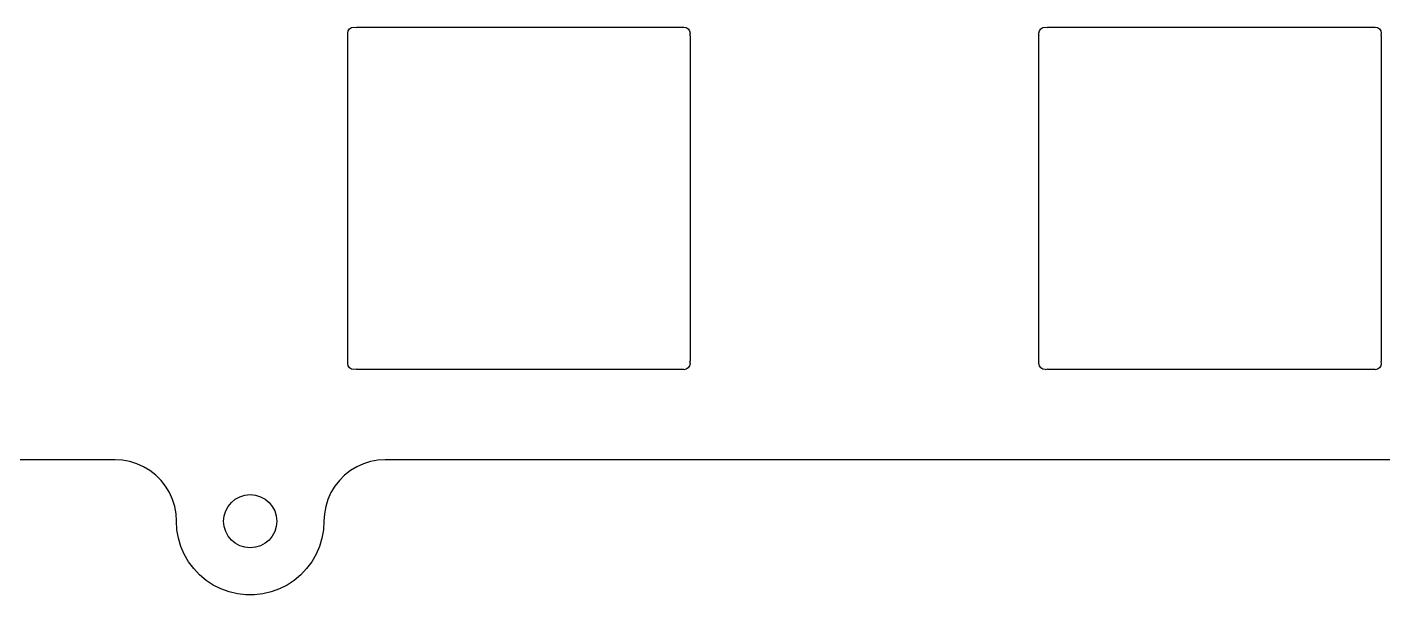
# Model space of a CAD drawing. Extents: x 229 to 416, y -167 to -34.
# Drawn here: x 289.2 to 345.3, y -167.2 to -143.7 of the extents above; entities that cross this region are included whole.
import ezdxf

# ---------------------------------------------------------------- set-up
doc = ezdxf.new("R2010")
doc.units = 0
doc.layers.add('Part__Feature1553', color=7, linetype='CONTINUOUS')

msp = doc.modelspace()

# ---------------------------------------------------------------- linework, layer by layer
at = {"layer": 'Part__Feature1553'}
for p, q in [((302.488, -143.992), (302.507, -143.894)), ((302.488, -143.992, 1.58), (302.507, -143.894, 1.58)), ((302.488, -143.992, 1.58), (302.507, -143.894, 1.58)), ((302.488, -143.992), (302.507, -143.894)), ((302.488, -144.089), (302.488, -143.992)), ((302.488, -144.089, 1.58), (302.488, -143.992, 1.58)), ((302.488, -144.089), (302.488, -143.992)), ((302.488, -144.089, 1.58), (302.488, -143.992, 1.58)), ((302.488, -143.992), (302.488, -143.992, 1.58)), ((302.488, -143.992), (302.488, -143.992, 1.58)), ((302.507, -143.894), (302.562, -143.812)), ((302.507, -143.894, 1.58), (302.562, -143.812, 1.58)), ((302.507, -143.894, 1.58), (302.562, -143.812, 1.58)), ((302.507, -143.894), (302.562, -143.812)), ((302.507, -143.894), (302.507, -143.894, 1.58)), ((302.507, -143.894), (302.507, -143.894, 1.58)), ((302.562, -143.812), (302.644, -143.757)), ((302.562, -143.812, 1.58), (302.644, -143.757, 1.58)), ((302.562, -143.812, 1.58), (302.644, -143.757, 1.58)), ((302.562, -143.812), (302.644, -143.757)), ((302.562, -143.812), (302.562, -143.812, 1.58)), ((302.562, -143.812), (302.562, -143.812, 1.58)), ((302.644, -143.757), (302.741, -143.737)), ((302.644, -143.757, 1.58), (302.741, -143.737, 1.58)), ((302.644, -143.757, 1.58), (302.741, -143.737, 1.58)), ((302.644, -143.757), (302.741, -143.737)), ((302.644, -143.757), (302.644, -143.757, 1.58)), ((302.644, -143.757), (302.644, -143.757, 1.58)), ((302.741, -143.738), (302.839, -143.757)), ((302.741, -143.738, 1.58), (302.839, -143.757, 1.58)), ((302.741, -143.738), (302.741, -143.738, 1.58)), ((302.741, -143.738), (302.741, -143.738, 1.58)), ((302.741, -143.738, 1.58), (302.839, -143.757, 1.58)), ((302.741, -143.738), (302.839, -143.757)), ((302.839, -143.738), (316.286, -143.738)), ((302.839, -143.738, 1.58), (316.286, -143.738, 1.58)), ((302.839, -143.738), (316.286, -143.738)), ((302.839, -143.738, 1.58), (316.286, -143.738, 1.58)), ((302.839, -143.757), (302.839, -143.757, 1.58)), ((302.839, -143.757), (302.839, -143.757, 1.58)), ((316.286, -143.738), (316.384, -143.738)), ((316.286, -143.738, 1.58), (316.384, -143.738, 1.58)), ((316.286, -143.738), (316.384, -143.738)), ((316.286, -143.738, 1.58), (316.384, -143.738, 1.58)), ((316.286, -143.757), (316.286, -143.757, 1.58)), ((316.286, -143.757), (316.286, -143.757, 1.58)), ((316.384, -143.738), (316.481, -143.757)), ((316.384, -143.738, 1.58), (316.481, -143.757, 1.58)), ((316.384, -143.738), (316.384, -143.738, 1.58)), ((316.384, -143.738), (316.384, -143.738, 1.58)), ((316.384, -143.738, 1.58), (316.481, -143.757, 1.58)), ((316.384, -143.738), (316.481, -143.757)), ((316.481, -143.757), (316.563, -143.812)), ((316.481, -143.757, 1.58), (316.563, -143.812, 1.58)), ((316.481, -143.757), (316.481, -143.757, 1.58)), ((316.481, -143.757), (316.481, -143.757, 1.58)), ((316.481, -143.757, 1.58), (316.563, -143.812, 1.58)), ((316.481, -143.757), (316.563, -143.812)), ((316.563, -143.812), (316.618, -143.894)), ((316.563, -143.812, 1.58), (316.618, -143.894, 1.58)), ((316.563, -143.812), (316.563, -143.812, 1.58)), ((316.563, -143.812), (316.563, -143.812, 1.58)), ((316.563, -143.812, 1.58), (316.618, -143.894, 1.58)), ((316.563, -143.812), (316.618, -143.894)), ((316.618, -143.894), (316.637, -143.992)), ((316.618, -143.894, 1.58), (316.637, -143.992, 1.58)), ((316.618, -143.894), (316.618, -143.894, 1.58)), ((316.618, -143.894), (316.618, -143.894, 1.58)), ((316.618, -143.894, 1.58), (316.637, -143.992, 1.58)), ((316.618, -143.894), (316.637, -143.992)), ((316.637, -143.992), (316.618, -144.089)), ((316.637, -143.992, 1.58), (316.618, -144.089, 1.58)), ((316.637, -143.992, 1.58), (316.618, -144.089, 1.58)), ((316.637, -143.992), (316.618, -144.089)), ((316.637, -143.992), (316.637, -143.992, 1.58)), ((316.637, -143.992), (316.637, -143.992, 1.58)), ((331.062, -143.992), (331.082, -143.894)), ((331.062, -143.992, 1.58), (331.082, -143.894, 1.58)), ((331.062, -143.992, 1.58), (331.082, -143.894, 1.58)), ((331.062, -143.992), (331.082, -143.894)), ((331.062, -144.089), (331.062, -143.992)), ((331.062, -144.089, 1.58), (331.062, -143.992, 1.58)), ((331.062, -144.089), (331.062, -143.992)), ((331.062, -144.089, 1.58), (331.062, -143.992, 1.58)), ((331.062, -143.992), (331.062, -143.992, 1.58)), ((331.062, -143.992), (331.062, -143.992, 1.58)), ((331.082, -143.894), (331.137, -143.812)), ((331.082, -143.894, 1.58), (331.137, -143.812, 1.58)), ((331.082, -143.894, 1.58), (331.137, -143.812, 1.58)), ((331.082, -143.894), (331.137, -143.812)), ((331.082, -143.894), (331.082, -143.894, 1.58)), ((331.082, -143.894), (331.082, -143.894, 1.58)), ((331.137, -143.812), (331.219, -143.757)), ((331.137, -143.812, 1.58), (331.219, -143.757, 1.58)), ((331.137, -143.812, 1.58), (331.219, -143.757, 1.58)), ((331.137, -143.812), (331.219, -143.757)), ((331.137, -143.812), (331.137, -143.812, 1.58)), ((331.137, -143.812), (331.137, -143.812, 1.58)), ((331.219, -143.757), (331.317, -143.738)), ((331.219, -143.757, 1.58), (331.317, -143.738, 1.58)), ((331.219, -143.757, 1.58), (331.317, -143.738, 1.58)), ((331.219, -143.757), (331.317, -143.738)), ((331.219, -143.757), (331.219, -143.757, 1.58)), ((331.219, -143.757), (331.219, -143.757, 1.58)), ((331.317, -143.738), (331.414, -143.757)), ((331.317, -143.738, 1.58), (331.414, -143.757, 1.58)), ((331.317, -143.738), (331.317, -143.738, 1.58)), ((331.317, -143.738), (331.317, -143.738, 1.58)), ((331.317, -143.738, 1.58), (331.414, -143.757, 1.58)), ((331.317, -143.738), (331.414, -143.757)), ((331.414, -143.738), (344.861, -143.738)), ((331.414, -143.738, 1.58), (344.861, -143.738, 1.58)), ((331.414, -143.738), (344.861, -143.738)), ((331.414, -143.738, 1.58), (344.861, -143.738, 1.58)), ((331.414, -143.757), (331.414, -143.757, 1.58)), ((331.414, -143.757), (331.414, -143.757, 1.58)), ((344.861, -143.738), (344.959, -143.738)), ((344.861, -143.738, 1.58), (344.959, -143.738, 1.58)), ((344.861, -143.738), (344.959, -143.738)), ((344.861, -143.738, 1.58), (344.959, -143.738, 1.58)), ((344.861, -143.757), (344.861, -143.757, 1.58)), ((344.861, -143.757), (344.861, -143.757, 1.58)), ((344.959, -143.738), (345.056, -143.757)), ((344.959, -143.738, 1.58), (345.056, -143.757, 1.58)), ((344.959, -143.738), (344.959, -143.738, 1.58)), ((344.959, -143.738), (344.959, -143.738, 1.58)), ((344.959, -143.738, 1.58), (345.056, -143.757, 1.58)), ((344.959, -143.738), (345.056, -143.757)), ((345.056, -143.757), (345.138, -143.812)), ((345.056, -143.757, 1.58), (345.138, -143.812, 1.58)), ((345.056, -143.757), (345.056, -143.757, 1.58)), ((345.056, -143.757), (345.056, -143.757, 1.58)), ((345.056, -143.757, 1.58), (345.138, -143.812, 1.58)), ((345.056, -143.757), (345.138, -143.812)), ((345.138, -143.812), (345.193, -143.894)), ((345.138, -143.812, 1.58), (345.193, -143.894, 1.58)), ((345.138, -143.812), (345.138, -143.812, 1.58)), ((345.138, -143.812), (345.138, -143.812, 1.58)), ((345.138, -143.812, 1.58), (345.193, -143.894, 1.58)), ((345.138, -143.812), (345.193, -143.894)), ((345.193, -143.894), (345.212, -143.992)), ((345.193, -143.894, 1.58), (345.212, -143.992, 1.58)), ((345.193, -143.894), (345.193, -143.894, 1.58)), ((345.193, -143.894), (345.193, -143.894, 1.58)), ((345.193, -143.894, 1.58), (345.212, -143.992, 1.58)), ((345.193, -143.894), (345.212, -143.992)), ((345.212, -143.992), (345.193, -144.089)), ((345.212, -143.992, 1.58), (345.193, -144.089, 1.58)), ((345.212, -143.992, 1.58), (345.193, -144.089, 1.58)), ((345.212, -143.992), (345.193, -144.089)), ((345.212, -143.992), (345.212, -143.992, 1.58)), ((345.212, -143.992), (345.212, -143.992, 1.58)), ((302.488, -157.536), (302.488, -144.089)), ((302.488, -157.536, 1.58), (302.488, -144.089, 1.58)), ((302.488, -157.536), (302.488, -144.089)), ((302.488, -157.536, 1.58), (302.488, -144.089, 1.58)), ((302.507, -144.089), (302.507, -144.089, 1.58)), ((302.507, -144.089), (302.507, -144.089, 1.58)), ((316.618, -144.089), (316.618, -144.089, 1.58)), ((316.618, -144.089), (316.618, -144.089, 1.58)), ((316.637, -144.089), (316.637, -157.536)), ((316.637, -144.089, 1.58), (316.637, -157.536, 1.58)), ((316.637, -144.089), (316.637, -157.536)), ((316.637, -144.089, 1.58), (316.637, -157.536, 1.58)), ((331.062, -157.536), (331.062, -144.089)), ((331.062, -157.536, 1.58), (331.062, -144.089, 1.58)), ((331.062, -157.536), (331.062, -144.089)), ((331.062, -157.536, 1.58), (331.062, -144.089, 1.58)), ((331.082, -144.089), (331.082, -144.089, 1.58)), ((331.082, -144.089), (331.082, -144.089, 1.58)), ((345.193, -144.089), (345.193, -144.089, 1.58)), ((345.193, -144.089), (345.193, -144.089, 1.58)), ((345.212, -144.089), (345.212, -157.536)), ((345.212, -144.089, 1.58), (345.212, -157.536, 1.58)), ((345.212, -144.089), (345.212, -157.536)), ((345.212, -144.089, 1.58), (345.212, -157.536, 1.58)), ((302.488, -157.633), (302.488, -157.536)), ((302.488, -157.633, 1.58), (302.488, -157.536, 1.58)), ((302.488, -157.633), (302.488, -157.536)), ((302.488, -157.633, 1.58), (302.488, -157.536, 1.58)), ((302.507, -157.731), (302.488, -157.633)), ((302.507, -157.731, 1.58), (302.488, -157.633, 1.58)), ((302.507, -157.731, 1.58), (302.488, -157.633, 1.58)), ((302.488, -157.633), (302.488, -157.633, 1.58)), ((302.507, -157.731), (302.488, -157.633)), ((302.488, -157.633), (302.488, -157.633, 1.58)), ((302.507, -157.536), (302.507, -157.536, 1.58)), ((302.507, -157.536), (302.507, -157.536, 1.58)), ((302.562, -157.813), (302.507, -157.731)), ((302.562, -157.813, 1.58), (302.507, -157.731, 1.58)), ((302.562, -157.813, 1.58), (302.507, -157.731, 1.58)), ((302.507, -157.731), (302.507, -157.731, 1.58)), ((302.562, -157.813), (302.507, -157.731)), ((302.507, -157.731), (302.507, -157.731, 1.58)), ((302.644, -157.868), (302.562, -157.813)), ((302.644, -157.868, 1.58), (302.562, -157.813, 1.58)), ((302.644, -157.868, 1.58), (302.562, -157.813, 1.58)), ((302.562, -157.813), (302.562, -157.813, 1.58)), ((302.644, -157.868), (302.562, -157.813)), ((302.562, -157.813), (302.562, -157.813, 1.58)), ((302.741, -157.887), (302.644, -157.868)), ((302.741, -157.887, 1.58), (302.644, -157.868, 1.58)), ((302.741, -157.887, 1.58), (302.644, -157.868, 1.58)), ((302.644, -157.868), (302.644, -157.868, 1.58)), ((302.741, -157.887), (302.644, -157.868)), ((302.644, -157.868), (302.644, -157.868, 1.58)), ((302.839, -157.868), (302.741, -157.887)), ((302.839, -157.868, 1.58), (302.741, -157.887, 1.58)), ((302.839, -157.868, 1.58), (302.741, -157.887, 1.58)), ((302.839, -157.868), (302.741, -157.887)), ((302.741, -157.887), (302.741, -157.887, 1.58)), ((302.741, -157.887), (302.741, -157.887, 1.58)), ((302.839, -157.868), (302.839, -157.868, 1.58)), ((302.839, -157.868), (302.839, -157.868, 1.58)), ((316.286, -157.887), (302.839, -157.887)), ((316.286, -157.887, 1.58), (302.839, -157.887, 1.58)), ((316.286, -157.887), (302.839, -157.887)), ((316.286, -157.887, 1.58), (302.839, -157.887, 1.58)), ((316.286, -157.868), (316.286, -157.868, 1.58)), ((316.286, -157.868), (316.286, -157.868, 1.58)), ((316.384, -157.887), (316.286, -157.887)), ((316.384, -157.887, 1.58), (316.286, -157.887, 1.58)), ((316.384, -157.887), (316.286, -157.887)), ((316.384, -157.887, 1.58), (316.286, -157.887, 1.58)), ((316.481, -157.868), (316.384, -157.888)), ((316.481, -157.868, 1.58), (316.384, -157.888, 1.58)), ((316.481, -157.868, 1.58), (316.384, -157.888, 1.58)), ((316.481, -157.868), (316.384, -157.888)), ((316.384, -157.887), (316.384, -157.887, 1.58)), ((316.384, -157.887), (316.384, -157.887, 1.58)), ((316.563, -157.813), (316.481, -157.868)), ((316.563, -157.813, 1.58), (316.481, -157.868, 1.58)), ((316.563, -157.813, 1.58), (316.481, -157.868, 1.58)), ((316.563, -157.813), (316.481, -157.868)), ((316.481, -157.868), (316.481, -157.868, 1.58)), ((316.481, -157.868), (316.481, -157.868, 1.58)), ((316.618, -157.731), (316.563, -157.813)), ((316.618, -157.731, 1.58), (316.563, -157.813, 1.58)), ((316.618, -157.731, 1.58), (316.563, -157.813, 1.58)), ((316.618, -157.731), (316.563, -157.813)), ((316.563, -157.813), (316.563, -157.813, 1.58)), ((316.563, -157.813), (316.563, -157.813, 1.58)), ((316.618, -157.536), (316.637, -157.633)), ((316.618, -157.536, 1.58), (316.637, -157.633, 1.58)), ((316.618, -157.536), (316.618, -157.536, 1.58)), ((316.618, -157.536), (316.618, -157.536, 1.58)), ((316.618, -157.536, 1.58), (316.637, -157.633, 1.58)), ((316.618, -157.536), (316.637, -157.633)), ((316.637, -157.633), (316.618, -157.731)), ((316.637, -157.633, 1.58), (316.618, -157.731, 1.58)), ((316.637, -157.633, 1.58), (316.618, -157.731, 1.58)), ((316.637, -157.633), (316.618, -157.731)), ((316.618, -157.731), (316.618, -157.731, 1.58)), ((316.618, -157.731), (316.618, -157.731, 1.58)), ((316.637, -157.633), (316.637, -157.633, 1.58)), ((316.637, -157.633), (316.637, -157.633, 1.58)), ((331.062, -157.633), (331.062, -157.536)), ((331.062, -157.633, 1.58), (331.062, -157.536, 1.58)), ((331.062, -157.633), (331.062, -157.536)), ((331.062, -157.633, 1.58), (331.062, -157.536, 1.58)), ((331.082, -157.731), (331.062, -157.633)), ((331.082, -157.731, 1.58), (331.062, -157.633, 1.58)), ((331.082, -157.731, 1.58), (331.062, -157.633, 1.58)), ((331.062, -157.633), (331.062, -157.633, 1.58)), ((331.082, -157.731), (331.062, -157.633)), ((331.062, -157.633), (331.062, -157.633, 1.58)), ((331.082, -157.536), (331.082, -157.536, 1.58)), ((331.082, -157.536), (331.082, -157.536, 1.58)), ((331.137, -157.813), (331.082, -157.731)), ((331.137, -157.813, 1.58), (331.082, -157.731, 1.58)), ((331.137, -157.813, 1.58), (331.082, -157.731, 1.58)), ((331.082, -157.731), (331.082, -157.731, 1.58)), ((331.137, -157.813), (331.082, -157.731)), ((331.082, -157.731), (331.082, -157.731, 1.58)), ((331.219, -157.868), (331.137, -157.813)), ((331.219, -157.868, 1.58), (331.137, -157.813, 1.58)), ((331.219, -157.868, 1.58), (331.137, -157.813, 1.58)), ((331.137, -157.813), (331.137, -157.813, 1.58)), ((331.219, -157.868), (331.137, -157.813)), ((331.137, -157.813), (331.137, -157.813, 1.58)), ((331.317, -157.887), (331.219, -157.868)), ((331.317, -157.887, 1.58), (331.219, -157.868, 1.58)), ((331.317, -157.887, 1.58), (331.219, -157.868, 1.58)), ((331.219, -157.868), (331.219, -157.868, 1.58)), ((331.317, -157.887), (331.219, -157.868)), ((331.219, -157.868), (331.219, -157.868, 1.58)), ((331.414, -157.868), (331.317, -157.888)), ((331.414, -157.868, 1.58), (331.317, -157.888, 1.58)), ((331.414, -157.868, 1.58), (331.317, -157.888, 1.58)), ((331.414, -157.868), (331.317, -157.888)), ((331.317, -157.887), (331.317, -157.887, 1.58)), ((331.317, -157.887), (331.317, -157.887, 1.58)), ((331.414, -157.868), (331.414, -157.868, 1.58)), ((331.414, -157.868), (331.414, -157.868, 1.58)), ((344.861, -157.887), (331.414, -157.887)), ((344.861, -157.887, 1.58), (331.414, -157.887, 1.58)), ((344.861, -157.887), (331.414, -157.887)), ((344.861, -157.887, 1.58), (331.414, -157.887, 1.58)), ((344.861, -157.868), (344.861, -157.868, 1.58)), ((344.861, -157.868), (344.861, -157.868, 1.58)), ((344.959, -157.887), (344.861, -157.887)), ((344.959, -157.887, 1.58), (344.861, -157.887, 1.58)), ((344.959, -157.887), (344.861, -157.887)), ((344.959, -157.887, 1.58), (344.861, -157.887, 1.58)), ((345.056, -157.868), (344.959, -157.888)), ((345.056, -157.868, 1.58), (344.959, -157.888, 1.58)), ((345.056, -157.868, 1.58), (344.959, -157.888, 1.58)), ((345.056, -157.868), (344.959, -157.888)), ((344.959, -157.887), (344.959, -157.887, 1.58)), ((344.959, -157.887), (344.959, -157.887, 1.58)), ((345.138, -157.813), (345.056, -157.868)), ((345.138, -157.813, 1.58), (345.056, -157.868, 1.58)), ((345.138, -157.813, 1.58), (345.056, -157.868, 1.58)), ((345.138, -157.813), (345.056, -157.868)), ((345.056, -157.868), (345.056, -157.868, 1.58)), ((345.056, -157.868), (345.056, -157.868, 1.58)), ((345.193, -157.731), (345.138, -157.813)), ((345.193, -157.731, 1.58), (345.138, -157.813, 1.58)), ((345.193, -157.731, 1.58), (345.138, -157.813, 1.58)), ((345.193, -157.731), (345.138, -157.813)), ((345.138, -157.813), (345.138, -157.813, 1.58)), ((345.138, -157.813), (345.138, -157.813, 1.58)), ((345.193, -157.536), (345.212, -157.633)), ((345.193, -157.536, 1.58), (345.212, -157.633, 1.58)), ((345.193, -157.536), (345.193, -157.536, 1.58)), ((345.193, -157.536), (345.193, -157.536, 1.58)), ((345.193, -157.536, 1.58), (345.212, -157.633, 1.58)), ((345.193, -157.536), (345.212, -157.633)), ((345.212, -157.633), (345.193, -157.731)), ((345.212, -157.633, 1.58), (345.193, -157.731, 1.58)), ((345.212, -157.633, 1.58), (345.193, -157.731, 1.58)), ((345.212, -157.633), (345.193, -157.731)), ((345.193, -157.731), (345.193, -157.731, 1.58)), ((345.193, -157.731), (345.193, -157.731, 1.58)), ((345.212, -157.633), (345.212, -157.633, 1.58)), ((345.212, -157.633), (345.212, -157.633, 1.58)), ((292.865, -161.607), (244.157, -161.607)), ((292.865, -161.607, 1.58), (244.157, -161.607, 1.58)), ((292.865, -161.607, 1.58), (244.157, -161.607, 1.58)), ((292.865, -161.607), (244.157, -161.607)), ((293.17, -161.629), (292.865, -161.607)), ((293.17, -161.629, 1.58), (292.865, -161.607, 1.58)), ((292.865, -161.607), (292.865, -161.607, 1.58)), ((293.17, -161.629, 1.58), (292.865, -161.607, 1.58)), ((292.865, -161.607), (292.865, -161.607, 1.58)), ((293.17, -161.629), (292.865, -161.607)), ((293.472, -161.684), (293.17, -161.629)), ((293.472, -161.684, 1.58), (293.17, -161.629, 1.58)), ((293.17, -161.629), (293.17, -161.629, 1.58)), ((293.472, -161.684, 1.58), (293.17, -161.629, 1.58)), ((293.17, -161.629), (293.17, -161.629, 1.58)), ((293.472, -161.684), (293.17, -161.629)), ((293.764, -161.775), (293.472, -161.684)), ((293.764, -161.775, 1.58), (293.472, -161.684, 1.58)), ((293.472, -161.684), (293.472, -161.684, 1.58)), ((293.764, -161.775, 1.58), (293.472, -161.684, 1.58)), ((293.472, -161.684), (293.472, -161.684, 1.58)), ((293.764, -161.775), (293.472, -161.684)), ((294.044, -161.901), (293.764, -161.775)), ((294.044, -161.901, 1.58), (293.764, -161.775, 1.58)), ((293.764, -161.775), (293.764, -161.775, 1.58)), ((294.044, -161.901, 1.58), (293.764, -161.775, 1.58)), ((293.764, -161.775), (293.764, -161.775, 1.58)), ((294.044, -161.901), (293.764, -161.775)), ((294.306, -162.059), (294.044, -161.901)), ((294.306, -162.059, 1.58), (294.044, -161.901, 1.58)), ((294.044, -161.901), (294.044, -161.901, 1.58)), ((294.306, -162.059, 1.58), (294.044, -161.901, 1.58)), ((294.044, -161.901), (294.044, -161.901, 1.58)), ((294.306, -162.059), (294.044, -161.901)), ((302.856, -161.901), (302.594, -162.059)), ((302.856, -161.901, 1.58), (302.594, -162.059, 1.58)), ((302.856, -161.901, 1.58), (302.594, -162.059, 1.58)), ((302.856, -161.901), (302.594, -162.059)), ((303.136, -161.775), (302.856, -161.901)), ((303.136, -161.775, 1.58), (302.856, -161.901, 1.58)), ((303.136, -161.775, 1.58), (302.856, -161.901, 1.58)), ((303.136, -161.775), (302.856, -161.901)), ((302.856, -161.901), (302.856, -161.901, 1.58)), ((302.856, -161.901), (302.856, -161.901, 1.58)), ((303.428, -161.684), (303.136, -161.775)), ((303.428, -161.684, 1.58), (303.136, -161.775, 1.58)), ((303.428, -161.684, 1.58), (303.136, -161.775, 1.58)), ((303.428, -161.684), (303.136, -161.775)), ((303.136, -161.775), (303.136, -161.775, 1.58)), ((303.136, -161.775), (303.136, -161.775, 1.58)), ((303.73, -161.629), (303.428, -161.684)), ((303.73, -161.629, 1.58), (303.428, -161.684, 1.58)), ((303.73, -161.629, 1.58), (303.428, -161.684, 1.58)), ((303.73, -161.629), (303.428, -161.684)), ((303.428, -161.684), (303.428, -161.684, 1.58)), ((303.428, -161.684), (303.428, -161.684, 1.58)), ((304.036, -161.61), (303.73, -161.629)), ((304.036, -161.61, 1.58), (303.73, -161.629, 1.58)), ((304.036, -161.61, 1.58), (303.73, -161.629, 1.58)), ((304.036, -161.61), (303.73, -161.629)), ((303.73, -161.629), (303.73, -161.629, 1.58)), ((303.73, -161.629), (303.73, -161.629, 1.58)), ((348.427, -161.61), (304.036, -161.61)), ((348.427, -161.61, 1.58), (304.036, -161.61, 1.58)), ((304.036, -161.61), (304.036, -161.61, 1.58)), ((348.427, -161.61, 1.58), (304.036, -161.61, 1.58)), ((304.036, -161.61), (304.036, -161.61, 1.58)), ((348.427, -161.61), (304.036, -161.61)), ((294.547, -162.248), (294.306, -162.059)), ((294.547, -162.248, 1.58), (294.306, -162.059, 1.58)), ((294.306, -162.059), (294.306, -162.059, 1.58)), ((294.547, -162.248, 1.58), (294.306, -162.059, 1.58)), ((294.306, -162.059), (294.306, -162.059, 1.58)), ((294.547, -162.248), (294.306, -162.059)), ((294.764, -162.465), (294.547, -162.248)), ((294.764, -162.465, 1.58), (294.547, -162.248, 1.58)), ((294.547, -162.248), (294.547, -162.248, 1.58)), ((294.764, -162.465, 1.58), (294.547, -162.248, 1.58)), ((294.547, -162.248), (294.547, -162.248, 1.58)), ((294.764, -162.465), (294.547, -162.248)), ((294.953, -162.706), (294.764, -162.465)), ((294.953, -162.706, 1.58), (294.764, -162.465, 1.58)), ((294.764, -162.465), (294.764, -162.465, 1.58)), ((294.953, -162.706, 1.58), (294.764, -162.465, 1.58)), ((294.764, -162.465), (294.764, -162.465, 1.58)), ((294.953, -162.706), (294.764, -162.465)), ((302.136, -162.465), (301.947, -162.706)), ((302.136, -162.465, 1.58), (301.947, -162.706, 1.58)), ((302.136, -162.465, 1.58), (301.947, -162.706, 1.58)), ((302.136, -162.465), (301.947, -162.706)), ((302.353, -162.248), (302.136, -162.465)), ((302.353, -162.248, 1.58), (302.136, -162.465, 1.58)), ((302.353, -162.248, 1.58), (302.136, -162.465, 1.58)), ((302.353, -162.248), (302.136, -162.465)), ((302.136, -162.465), (302.136, -162.465, 1.58)), ((302.136, -162.465), (302.136, -162.465, 1.58)), ((302.594, -162.059), (302.353, -162.248)), ((302.594, -162.059, 1.58), (302.353, -162.248, 1.58)), ((302.594, -162.059, 1.58), (302.353, -162.248, 1.58)), ((302.594, -162.059), (302.353, -162.248)), ((302.353, -162.248), (302.353, -162.248, 1.58)), ((302.353, -162.248), (302.353, -162.248, 1.58)), ((302.594, -162.059), (302.594, -162.059, 1.58)), ((302.594, -162.059), (302.594, -162.059, 1.58)), ((295.111, -162.968), (294.953, -162.706)), ((295.111, -162.968, 1.58), (294.953, -162.706, 1.58)), ((294.953, -162.706), (294.953, -162.706, 1.58)), ((295.111, -162.968, 1.58), (294.953, -162.706, 1.58)), ((294.953, -162.706), (294.953, -162.706, 1.58)), ((295.111, -162.968), (294.953, -162.706)), ((295.237, -163.248), (295.111, -162.968)), ((295.237, -163.248, 1.58), (295.111, -162.968, 1.58)), ((295.111, -162.968), (295.111, -162.968, 1.58)), ((295.237, -163.248, 1.58), (295.111, -162.968, 1.58)), ((295.111, -162.968), (295.111, -162.968, 1.58)), ((295.237, -163.248), (295.111, -162.968)), ((301.789, -162.968), (301.663, -163.248)), ((301.789, -162.968, 1.58), (301.663, -163.248, 1.58)), ((301.789, -162.968, 1.58), (301.663, -163.248, 1.58)), ((301.789, -162.968), (301.663, -163.248)), ((301.947, -162.706), (301.789, -162.968)), ((301.947, -162.706, 1.58), (301.789, -162.968, 1.58)), ((301.947, -162.706, 1.58), (301.789, -162.968, 1.58)), ((301.947, -162.706), (301.789, -162.968)), ((301.789, -162.968), (301.789, -162.968, 1.58)), ((301.789, -162.968), (301.789, -162.968, 1.58)), ((301.947, -162.706), (301.947, -162.706, 1.58)), ((301.947, -162.706), (301.947, -162.706, 1.58)), ((295.328, -163.54), (295.237, -163.248)), ((295.328, -163.54, 1.58), (295.237, -163.248, 1.58)), ((295.237, -163.248), (295.237, -163.248, 1.58)), ((295.328, -163.54, 1.58), (295.237, -163.248, 1.58)), ((295.237, -163.248), (295.237, -163.248, 1.58)), ((295.328, -163.54), (295.237, -163.248)), ((295.383, -163.842), (295.328, -163.54)), ((295.383, -163.842, 1.58), (295.328, -163.54, 1.58)), ((295.328, -163.54), (295.328, -163.54, 1.58)), ((295.383, -163.842, 1.58), (295.328, -163.54, 1.58)), ((295.328, -163.54), (295.328, -163.54, 1.58)), ((295.383, -163.842), (295.328, -163.54)), ((301.572, -163.54), (301.517, -163.842)), ((301.572, -163.54, 1.58), (301.517, -163.842, 1.58)), ((301.572, -163.54, 1.58), (301.517, -163.842, 1.58)), ((301.572, -163.54), (301.517, -163.842)), ((301.663, -163.248), (301.572, -163.54)), ((301.663, -163.248, 1.58), (301.572, -163.54, 1.58)), ((301.663, -163.248, 1.58), (301.572, -163.54, 1.58)), ((301.663, -163.248), (301.572, -163.54)), ((301.572, -163.54), (301.572, -163.54, 1.58)), ((301.572, -163.54), (301.572, -163.54, 1.58)), ((301.663, -163.248), (301.663, -163.248, 1.58)), ((301.663, -163.248), (301.663, -163.248, 1.58)), ((295.402, -164.148), (295.383, -163.842)), ((295.402, -164.148, 1.58), (295.383, -163.842, 1.58)), ((295.383, -163.842), (295.383, -163.842, 1.58)), ((295.402, -164.148, 1.58), (295.383, -163.842, 1.58)), ((295.383, -163.842), (295.383, -163.842, 1.58)), ((295.402, -164.148), (295.383, -163.842)), ((295.423, -164.501), (295.402, -164.148)), ((295.423, -164.501, 1.58), (295.402, -164.148, 1.58)), ((295.402, -164.148), (295.402, -164.148, 1.58)), ((295.423, -164.501, 1.58), (295.402, -164.148, 1.58)), ((295.402, -164.148), (295.402, -164.148, 1.58)), ((295.423, -164.501), (295.402, -164.148)), ((299.55, -164.148), (299.55, -164.148, 1.58)), ((299.55, -164.148), (299.55, -164.148, 1.58)), ((301.498, -164.148), (301.477, -164.501)), ((301.498, -164.148, 1.58), (301.477, -164.501, 1.58)), ((301.498, -164.148, 1.58), (301.477, -164.501, 1.58)), ((301.498, -164.148), (301.477, -164.501)), ((301.517, -163.842), (301.498, -164.148)), ((301.517, -163.842, 1.58), (301.498, -164.148, 1.58)), ((301.517, -163.842, 1.58), (301.498, -164.148, 1.58)), ((301.517, -163.842), (301.498, -164.148)), ((301.498, -164.148), (301.498, -164.148, 1.58)), ((301.498, -164.148), (301.498, -164.148, 1.58)), ((301.517, -163.842), (301.517, -163.842, 1.58)), ((301.517, -163.842), (301.517, -163.842, 1.58)), ((295.484, -164.85), (295.423, -164.501)), ((295.484, -164.85, 1.58), (295.423, -164.501, 1.58)), ((295.423, -164.501), (295.423, -164.501, 1.58)), ((295.484, -164.85, 1.58), (295.423, -164.501, 1.58)), ((295.423, -164.501), (295.423, -164.501, 1.58)), ((295.484, -164.85), (295.423, -164.501)), ((301.477, -164.501), (301.416, -164.85)), ((301.477, -164.501, 1.58), (301.416, -164.85, 1.58)), ((301.477, -164.501, 1.58), (301.416, -164.85, 1.58)), ((301.477, -164.501), (301.416, -164.85)), ((301.477, -164.501), (301.477, -164.501, 1.58)), ((301.477, -164.501), (301.477, -164.501, 1.58)), ((295.586, -165.19), (295.484, -164.85)), ((295.586, -165.19, 1.58), (295.484, -164.85, 1.58)), ((295.484, -164.85), (295.484, -164.85, 1.58)), ((295.586, -165.19, 1.58), (295.484, -164.85, 1.58)), ((295.484, -164.85), (295.484, -164.85, 1.58)), ((295.586, -165.19), (295.484, -164.85)), ((295.726, -165.515), (295.586, -165.19)), ((295.726, -165.515, 1.58), (295.586, -165.19, 1.58)), ((295.586, -165.19), (295.586, -165.19, 1.58)), ((295.726, -165.515, 1.58), (295.586, -165.19, 1.58)), ((295.586, -165.19), (295.586, -165.19, 1.58)), ((295.726, -165.515), (295.586, -165.19)), ((301.314, -165.19), (301.174, -165.515)), ((301.314, -165.19, 1.58), (301.174, -165.515, 1.58)), ((301.314, -165.19, 1.58), (301.174, -165.515, 1.58)), ((301.314, -165.19), (301.174, -165.515)), ((301.416, -164.85), (301.314, -165.19)), ((301.416, -164.85, 1.58), (301.314, -165.19, 1.58)), ((301.416, -164.85, 1.58), (301.314, -165.19, 1.58)), ((301.416, -164.85), (301.314, -165.19)), ((301.314, -165.19), (301.314, -165.19, 1.58)), ((301.314, -165.19), (301.314, -165.19, 1.58)), ((301.416, -164.85), (301.416, -164.85, 1.58)), ((301.416, -164.85), (301.416, -164.85, 1.58)), ((295.903, -165.822), (295.726, -165.515)), ((295.903, -165.822, 1.58), (295.726, -165.515, 1.58)), ((295.726, -165.515), (295.726, -165.515, 1.58)), ((295.903, -165.822, 1.58), (295.726, -165.515, 1.58)), ((295.726, -165.515), (295.726, -165.515, 1.58)), ((295.903, -165.822), (295.726, -165.515)), ((296.115, -166.107), (295.903, -165.822)), ((296.115, -166.107, 1.58), (295.903, -165.822, 1.58)), ((295.903, -165.822), (295.903, -165.822, 1.58)), ((296.115, -166.107, 1.58), (295.903, -165.822, 1.58)), ((295.903, -165.822), (295.903, -165.822, 1.58)), ((296.115, -166.107), (295.903, -165.822)), ((300.997, -165.822), (300.785, -166.107)), ((300.997, -165.822, 1.58), (300.785, -166.107, 1.58)), ((300.997, -165.822, 1.58), (300.785, -166.107, 1.58)), ((300.997, -165.822), (300.785, -166.107)), ((301.174, -165.515), (300.997, -165.822)), ((301.174, -165.515, 1.58), (300.997, -165.822, 1.58)), ((301.174, -165.515, 1.58), (300.997, -165.822, 1.58)), ((301.174, -165.515), (300.997, -165.822)), ((300.997, -165.822), (300.997, -165.822, 1.58)), ((300.997, -165.822), (300.997, -165.822, 1.58)), ((301.174, -165.515), (301.174, -165.515, 1.58)), ((301.174, -165.515), (301.174, -165.515, 1.58)), ((296.358, -166.365), (296.115, -166.107)), ((296.358, -166.365, 1.58), (296.115, -166.107, 1.58)), ((296.115, -166.107), (296.115, -166.107, 1.58)), ((296.358, -166.365, 1.58), (296.115, -166.107, 1.58)), ((296.115, -166.107), (296.115, -166.107, 1.58)), ((296.358, -166.365), (296.115, -166.107)), ((296.63, -166.592), (296.358, -166.365)), ((296.63, -166.592, 1.58), (296.358, -166.365, 1.58)), ((296.358, -166.365), (296.358, -166.365, 1.58)), ((296.63, -166.592, 1.58), (296.358, -166.365, 1.58)), ((296.358, -166.365), (296.358, -166.365, 1.58)), ((296.63, -166.592), (296.358, -166.365)), ((300.542, -166.365), (300.27, -166.592)), ((300.542, -166.365, 1.58), (300.27, -166.592, 1.58)), ((300.542, -166.365, 1.58), (300.27, -166.592, 1.58)), ((300.542, -166.365), (300.27, -166.592)), ((300.785, -166.107), (300.542, -166.365)), ((300.785, -166.107, 1.58), (300.542, -166.365, 1.58)), ((300.785, -166.107, 1.58), (300.542, -166.365, 1.58)), ((300.785, -166.107), (300.542, -166.365)), ((300.542, -166.365), (300.542, -166.365, 1.58)), ((300.542, -166.365), (300.542, -166.365, 1.58)), ((300.785, -166.107), (300.785, -166.107, 1.58)), ((300.785, -166.107), (300.785, -166.107, 1.58)), ((296.926, -166.787), (296.63, -166.592)), ((296.926, -166.787, 1.58), (296.63, -166.592, 1.58)), ((296.63, -166.592), (296.63, -166.592, 1.58)), ((296.926, -166.787, 1.58), (296.63, -166.592, 1.58)), ((296.63, -166.592), (296.63, -166.592, 1.58)), ((296.926, -166.787), (296.63, -166.592)), ((297.243, -166.946), (296.926, -166.787)), ((297.243, -166.946, 1.58), (296.926, -166.787, 1.58)), ((296.926, -166.787), (296.926, -166.787, 1.58)), ((297.243, -166.946, 1.58), (296.926, -166.787, 1.58)), ((296.926, -166.787), (296.926, -166.787, 1.58)), ((297.243, -166.946), (296.926, -166.787)), ((297.576, -167.067), (297.243, -166.946)), ((297.576, -167.067, 1.58), (297.243, -166.946, 1.58)), ((297.243, -166.946), (297.243, -166.946, 1.58)), ((297.576, -167.067, 1.58), (297.243, -166.946, 1.58)), ((297.243, -166.946), (297.243, -166.946, 1.58)), ((297.576, -167.067), (297.243, -166.946)), ((299.657, -166.946), (299.324, -167.067)), ((299.657, -166.946, 1.58), (299.324, -167.067, 1.58)), ((299.657, -166.946, 1.58), (299.324, -167.067, 1.58)), ((299.657, -166.946), (299.324, -167.067)), ((299.974, -166.787), (299.657, -166.946)), ((299.974, -166.787, 1.58), (299.657, -166.946, 1.58)), ((299.974, -166.787, 1.58), (299.657, -166.946, 1.58)), ((299.974, -166.787), (299.657, -166.946)), ((299.657, -166.946), (299.657, -166.946, 1.58)), ((299.657, -166.946), (299.657, -166.946, 1.58)), ((300.27, -166.592), (299.974, -166.787)), ((300.27, -166.592, 1.58), (299.974, -166.787, 1.58)), ((300.27, -166.592, 1.58), (299.974, -166.787, 1.58)), ((300.27, -166.592), (299.974, -166.787)), ((299.974, -166.787), (299.974, -166.787, 1.58)), ((299.974, -166.787), (299.974, -166.787, 1.58)), ((300.27, -166.592), (300.27, -166.592, 1.58)), ((300.27, -166.592), (300.27, -166.592, 1.58)), ((297.921, -167.149), (297.576, -167.067)), ((297.921, -167.149, 1.58), (297.576, -167.067, 1.58)), ((297.576, -167.067), (297.576, -167.067, 1.58)), ((297.921, -167.149, 1.58), (297.576, -167.067, 1.58)), ((297.576, -167.067), (297.576, -167.067, 1.58)), ((297.921, -167.149), (297.576, -167.067)), ((298.273, -167.19), (297.921, -167.149)), ((298.273, -167.19, 1.58), (297.921, -167.149, 1.58)), ((297.921, -167.149), (297.921, -167.149, 1.58)), ((298.273, -167.19, 1.58), (297.921, -167.149, 1.58)), ((297.921, -167.149), (297.921, -167.149, 1.58)), ((298.273, -167.19), (297.921, -167.149)), ((298.627, -167.19), (298.273, -167.19)), ((298.627, -167.19, 1.58), (298.273, -167.19, 1.58)), ((298.273, -167.19), (298.273, -167.19, 1.58)), ((298.627, -167.19, 1.58), (298.273, -167.19, 1.58)), ((298.273, -167.19), (298.273, -167.19, 1.58)), ((298.627, -167.19), (298.273, -167.19)), ((298.979, -167.149), (298.627, -167.19)), ((298.979, -167.149, 1.58), (298.627, -167.19, 1.58)), ((298.979, -167.149, 1.58), (298.627, -167.19, 1.58)), ((298.979, -167.149), (298.627, -167.19)), ((298.627, -167.19), (298.627, -167.19, 1.58)), ((298.627, -167.19), (298.627, -167.19, 1.58)), ((299.324, -167.067), (298.979, -167.149)), ((299.324, -167.067, 1.58), (298.979, -167.149, 1.58)), ((299.324, -167.067, 1.58), (298.979, -167.149, 1.58)), ((299.324, -167.067), (298.979, -167.149)), ((298.979, -167.149), (298.979, -167.149, 1.58)), ((298.979, -167.149), (298.979, -167.149, 1.58)), ((299.324, -167.067), (299.324, -167.067, 1.58)), ((299.324, -167.067), (299.324, -167.067, 1.58))]:
    msp.add_line(p, q, dxfattribs=at)
msp.add_circle((298.45, -164.148), 1.1, dxfattribs=at)
msp.add_circle((298.45, -164.148), 1.1, dxfattribs=at)
msp.add_circle((298.45, -164.148), 1.1, dxfattribs=at)
msp.add_circle((298.45, -164.148), 1.1, dxfattribs=at)

doc.saveas('drawing.dxf')
